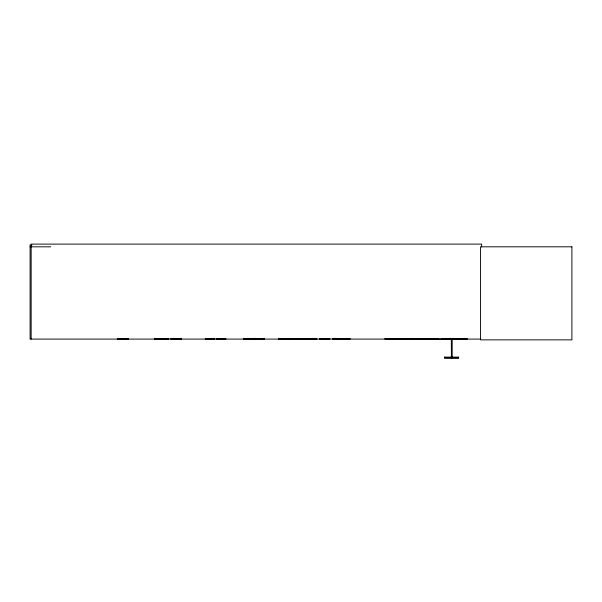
<?xml version="1.0" encoding="UTF-8"?>
<svg xmlns="http://www.w3.org/2000/svg" width="602" height="602" viewBox="0 0 602 602"><rect width="100%" height="100%" fill="white"/><g stroke="black" fill="none" stroke-linecap="round" stroke-linejoin="round"><path stroke-width="0.9" d="M154.699 338.316L154.706 339.092L168.658 338.896M450.431 339.054L450.439 338.316M458.551 357.182L458.551 357.889M154.706 339.009L168.658 338.964M278.606 339.092L316.923 339.039M278.982 338.964L279.004 338.377M117.699 339.092L127.917 338.994L127.985 338.377L128.06 339.092M118.165 338.964L118.18 338.377M243.599 339.092L253.713 338.896L244.013 338.994M205.214 339.092L214.575 338.994L214.651 338.377M205.741 338.377L205.666 338.994M323.041 338.964L323.071 338.377M173.105 338.964L173.135 338.377M259.161 338.964L259.191 338.377M335.073 338.994L335.171 338.377M290.322 338.994L290.375 338.377M255.007 338.994L255.097 338.377M261.915 338.994L261.998 338.377M31.981 245.082L30.1 245.082L30.1 339.092L480.682 339.092M30.1 246.82L50.749 246.82M299.495 338.708L316.938 338.708M332.695 338.73L350.138 338.73M400.729 338.745L438.557 338.745M118.18 338.896L127.985 338.896M171.164 338.377L171.164 338.896L181.036 338.994M205.741 338.896L214.651 338.896M254.337 338.377L254.337 338.896L264.03 338.994M279.004 338.896L308.976 338.994M335.525 338.377L335.525 338.896L342.229 338.994M399.179 338.896L384.911 338.798L399.179 338.994M441.74 338.843L466.971 338.843M332.71 339.039L350.123 339.039M400.729 339.031L466.971 339.046M451.191 356.534L452.049 356.534M451.342 356.918L451.899 356.918M444.682 357.701L458.649 357.814L444.69 357.859M225.615 338.994L216.622 338.896L226.059 339.092M297.674 338.994L297.614 338.377M298.63 338.994L298.577 338.377L298.517 339.092M287.252 338.994L287.199 338.377L287.139 339.092M264.451 339.092L254.337 338.896M181.45 339.092L171.164 338.896M444.682 357.182L444.69 357.889M464.488 338.896L464.526 338.316L464.488 339.092M450.574 339.054L450.567 338.316M481.623 246.933L481.623 244.111L31.161 244.111L31.161 339.092M466.949 339.069L466.949 338.663L441.74 338.663L441.763 339.069M451.906 338.354L451.906 357.889M451.816 338.354L451.824 356.963M451.334 338.354L451.417 357.889M412.596 338.316L412.596 339.092M412.505 338.316L412.505 339.092M410.082 338.316L410.082 339.092M409.992 338.316L409.992 339.092M400.759 338.474L400.759 339.092M399.179 338.316L399.179 339.092M385.22 338.316L385.22 339.092M342.147 338.896L342.147 338.377L342.056 339.092M337.873 338.316L337.873 339.092M337.782 338.316L337.782 339.092M337.684 338.377L337.684 338.896M335.359 338.316L335.442 339.092M335.269 338.316L335.269 339.092M334.193 338.377L334.193 338.896M334.095 338.316L334.095 339.092M334.012 338.316L334.012 339.092M329.768 338.316L329.768 339.092M326.796 338.316L326.796 339.092M323.154 338.316L323.154 339.092M319.895 338.316L319.895 339.092M308.864 338.316L308.864 339.092M300.684 338.316L300.684 339.092M297.561 338.316L297.561 339.092M290.435 338.316L290.435 339.092M289.381 338.316L289.381 339.092M279.057 338.316L279.057 339.092M263.962 338.377L263.962 338.896M263.887 338.316L263.887 339.092M262.081 338.316L262.081 339.092M255.18 338.316L255.18 339.092M254.262 338.316L254.262 339.092M253.781 338.316L253.781 339.092M248.047 338.316L248.047 339.092M247.956 338.316L247.956 339.092M244.156 338.316L244.156 339.092M244.088 338.377L244.088 338.896M225.464 338.316L225.464 339.092M216.547 338.316L216.547 339.092M214.726 338.316L214.726 339.092M212.303 338.316L212.348 339.092M205.816 338.316L205.816 339.092M180.969 338.377L180.969 338.896M180.893 338.316L180.893 339.092M174.941 338.316L174.986 339.092M174.889 338.377L174.889 338.896M173.323 338.316L173.323 339.092M173.233 338.316L173.233 339.092M171.088 338.316L171.088 339.092M168.658 338.316L168.665 339.092M118.255 338.316L118.255 339.092M444.6 357.137L444.592 357.889L458.649 357.889L458.641 357.114L444.6 357.114M329.685 338.896L319.978 338.896L329.685 338.896M571.9 246.82L480.562 246.82L480.562 339.867L571.9 339.867L571.9 246.82M438.557 339.092L438.557 338.474L438.527 339.092M259.372 339.092L259.372 338.316L259.281 339.092"/></g></svg>
